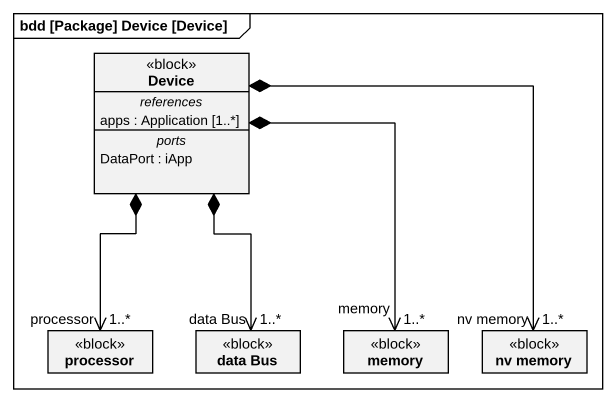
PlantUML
@startuml
mainframe bdd [Package] Device [Device]
hide circle
hide empty members
class Device <<block>> {
  -- references --
  apps : Application [1..*]
  -- ports --
  DataPort : iApp
}
class processor <<block>>
class "data Bus" as data_Bus <<block>>
class memory <<block>>
class "nv memory" as nv_memory <<block>>
Device *--> "processor\n1..*" processor
Device *--> "data Bus\n1..*" data_Bus
Device *--> "memory\n1..*" memory
Device *--> "nv memory\n1..*" nv_memory
@enduml
